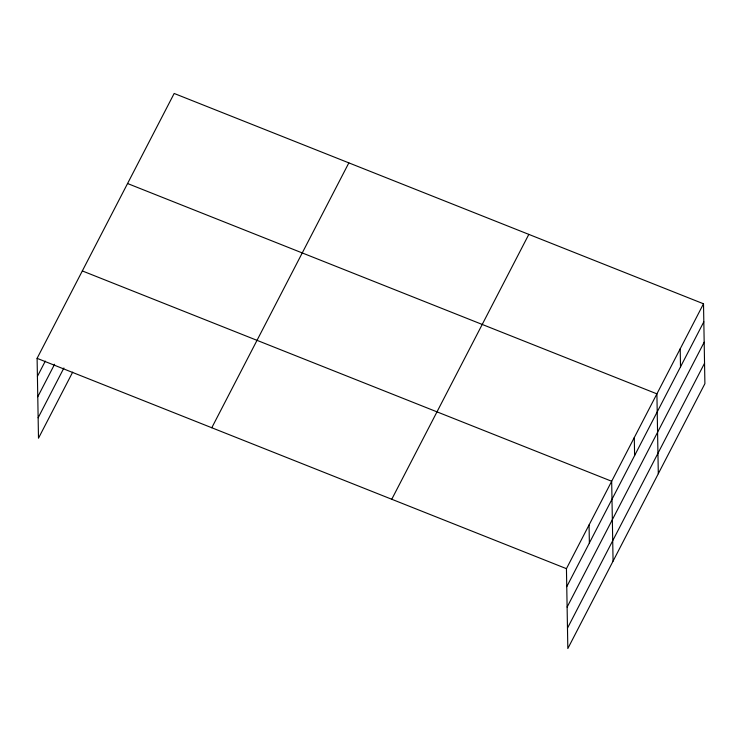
<?xml version="1.0" encoding="UTF-8"?>
<svg xmlns="http://www.w3.org/2000/svg" width="742" height="742" viewBox="0 0 742 742"><rect width="100%" height="100%" fill="white"/><g stroke="black" fill="none" stroke-linecap="round" stroke-linejoin="round"><path stroke-width="1.11" d="M72.679 372.141L38.491 438.207L37.1 358.34L174.166 93.464L703.509 303.793L704.9 383.66L567.834 648.536L566.443 568.669L703.509 303.793M37.415 376.361L45.299 361.113M37.768 396.766L54.602 364.248M38.139 417.792L63.905 367.995M211.785 427.744L348.851 162.878M391.757 499.264L528.823 234.389M566.758 586.681L703.824 321.815M567.111 607.095L704.177 342.22M567.482 628.122L704.548 363.246M127.559 183.524L656.902 393.854L658.302 473.721M82.334 270.932L611.677 481.261L613.068 561.128M37.1 358.34L566.443 568.669M680.201 348.823L680.516 366.845M634.289 437.557L634.605 455.569M589.055 524.965L589.371 542.977"/></g></svg>
